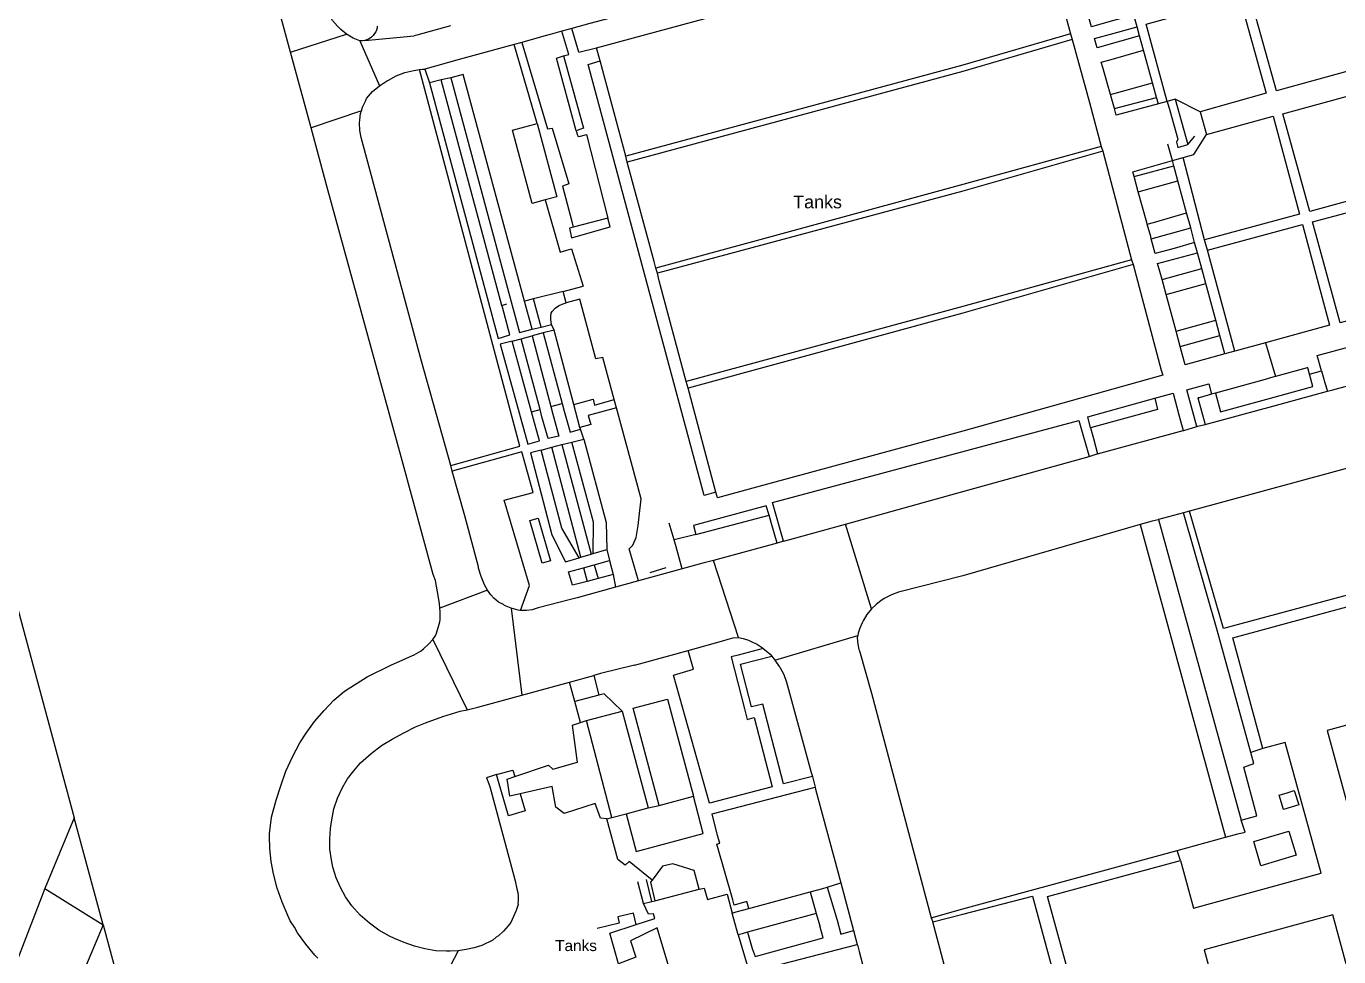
# Model space of a CAD drawing. Header units: millimetres. Extents: x 111502 to 977541, y 8702 to 1044108.
# Drawn here: x 488372.2 to 488551.3, y 240588.4 to 240715.4 of the extents above; entities that cross this region are included whole.
import ezdxf

# ---------------------------------------------------------------- set-up
doc = ezdxf.new("R2010")
doc.units = ezdxf.units.MM
doc.header["$LTSCALE"] = 0.25
doc.linetypes.add('DASHED2', pattern=[9.525, 6.35, -3.175])
doc.layers.add('E HVSS As Laid HV', color=10, linetype='Continuous')
doc.layers.add('X HVSS Site Background', color=8, linetype='Continuous')
doc.styles.add('OS Master Map$1$Standard', font='txt')

# ---------------------------------------------------------------- blocks, each defined once
blk = doc.blocks.new('OS MAP 060722')
at = {"layer": 'X HVSS Site Background', "flags": 128}
for points in [[(-427.93, 1466.44), (-437.68, 1443.24), (-437.68, 1443.24), (-431.13, 1418.69), (-431.13, 1418.69), (-440.23, 1426.29)], [(-480.88, 1661.44), (-471.13, 1625.64), (-471.13, 1625.64), (-466.23, 1607.74), (-466.23, 1607.74), (-451.28, 1552.74), (-451.28, 1552.74), (-431.88, 1481.04)], [(-402.34, 1585.57), (-408.13, 1606.89), (-408.13, 1606.89), (-420.58, 1652.41)], [(-394.73, 1588.04), (-395.48, 1588.69), (-395.48, 1588.69), (-395.93, 1589.14), (-395.93, 1589.14), (-396.63, 1589.89), (-396.63, 1589.89), (-397.13, 1590.79), (-397.13, 1590.79), (-397.58, 1591.69), (-397.58, 1591.69), (-397.88, 1592.69), (-397.88, 1592.69), (-397.93, 1592.79), (-397.93, 1592.79), (-404.13, 1615.4)], [(-300.78, 1606.17), (-310.58, 1603.49), (-310.58, 1603.49), (-335.83, 1596.29), (-335.83, 1596.29), (-361.48, 1589.49), (-361.48, 1589.49), (-363.94, 1588.81)], [(-390.53, 1589.14), (-390.53, 1588.89), (-390.53, 1588.89), (-390.63, 1588.59), (-390.63, 1588.59), (-390.73, 1588.34), (-390.73, 1588.34), (-390.88, 1588.14), (-390.88, 1588.14), (-391.08, 1587.84), (-391.08, 1587.84), (-391.28, 1587.64), (-391.28, 1587.64), (-391.48, 1587.49), (-391.48, 1587.49), (-391.73, 1587.34), (-391.73, 1587.34), (-391.98, 1587.24), (-391.98, 1587.24), (-392.23, 1587.19)], [(-360.58, 1586.19), (-310.58, 1599.74), (-310.58, 1599.74), (-299.83, 1602.64)], [(-299.83, 1602.64), (-295.88, 1588.09)], [(-248.43, 1585.64), (-267.78, 1580.29), (-267.78, 1580.29), (-271.38, 1593.34), (-271.38, 1593.34), (-252.13, 1598.64), (-252.13, 1598.64), (-248.43, 1585.64)], [(-285.53, 1589.39), (-272.78, 1592.94), (-272.78, 1592.94), (-269.18, 1579.99), (-269.18, 1579.99), (-278.18, 1577.44)], [(-287.24, 1590.63), (-290.33, 1589.79), (-290.33, 1589.79), (-293.03, 1589.04), (-293.03, 1589.04), (-293.78, 1591.72)], [(-286.8, 1589.05), (-287.24, 1590.63)], [(-282.68, 1578.84), (-285.53, 1589.39)], [(-402.34, 1585.57), (-394.73, 1588.04)], [(-392.88, 1587.14), (-393.78, 1587.49), (-393.78, 1587.49), (-394.73, 1588.04)], [(-392.23, 1587.19), (-385.48, 1587.79)], [(-380.53, 1589.19), (-385.13, 1587.89), (-385.13, 1587.89), (-385.48, 1587.79)], [(-365.31, 1588.44), (-366.93, 1587.99), (-366.93, 1587.99), (-367.78, 1587.74), (-367.78, 1587.74), (-370.78, 1586.92)], [(-363.94, 1588.81), (-365.31, 1588.44)], [(-364.34, 1585.27), (-365.31, 1588.44)], [(-363.01, 1585.6), (-363.94, 1588.81)], [(-295.88, 1588.09), (-310.58, 1583.79), (-310.58, 1583.79), (-356.58, 1571.39)], [(-295.88, 1588.09), (-295.63, 1587.29)], [(-286.45, 1587.8), (-292.23, 1586.15), (-292.23, 1586.15), (-292.58, 1587.44), (-292.58, 1587.44), (-289.93, 1588.19), (-289.93, 1588.19), (-286.8, 1589.05)], [(-286.45, 1587.8), (-286.8, 1589.05)], [(-285.92, 1585.87), (-286.45, 1587.8)], [(-392.23, 1587.19), (-392.53, 1587.14), (-392.53, 1587.14), (-392.88, 1587.14)], [(-392.88, 1587.14), (-390.23, 1580.99)], [(-371.81, 1586.64), (-379.33, 1584.59), (-379.33, 1584.59), (-384.03, 1583.24)], [(-370.78, 1586.92), (-371.81, 1586.64)], [(-368.7, 1575.82), (-371.81, 1586.64)], [(-370.78, 1586.92), (-367.26, 1575.1), (-367.26, 1575.1), (-366.65, 1575.19), (-366.65, 1575.19), (-364.38, 1567.6), (-364.38, 1567.6), (-365.21, 1567.27), (-365.21, 1567.27), (-363.96, 1562.46), (-363.96, 1562.46), (-363.76, 1561.68)], [(-363.01, 1585.6), (-360.58, 1586.19)], [(-360.08, 1584.39), (-360.58, 1586.19)], [(-295.63, 1587.29), (-310.58, 1582.94), (-310.58, 1582.94), (-356.38, 1570.54)], [(-295.63, 1587.29), (-293.28, 1578.69), (-293.28, 1578.69), (-291.68, 1572.69)], [(-290.42, 1579.79), (-291.48, 1583.49), (-291.48, 1583.49), (-291.68, 1584.19), (-291.68, 1584.19), (-290.65, 1584.49), (-290.65, 1584.49), (-285.92, 1585.87)], [(-284.68, 1581.41), (-285.92, 1585.87)], [(-399.54, 1575.26), (-402.34, 1585.57)], [(-363.38, 1574.84), (-366.03, 1584.74), (-366.03, 1584.74), (-365.08, 1585.09)], [(-365.08, 1585.09), (-364.34, 1585.27)], [(-365.08, 1585.09), (-362.38, 1575.19), (-362.38, 1575.19), (-363.38, 1574.84)], [(-344.28, 1525.49), (-345.88, 1525.04), (-345.88, 1525.04), (-361.73, 1583.89), (-361.73, 1583.89), (-360.08, 1584.39)], [(-356.58, 1571.39), (-360.08, 1584.39)], [(-390.23, 1580.99), (-389.13, 1581.69), (-389.13, 1581.69), (-388.98, 1581.74), (-388.98, 1581.74), (-387.93, 1582.34), (-387.93, 1582.34), (-386.73, 1582.79), (-386.73, 1582.79), (-385.53, 1583.09), (-385.53, 1583.09), (-384.73, 1583.19)], [(-384.73, 1583.19), (-384.33, 1583.24), (-384.33, 1583.24), (-384.03, 1583.24)], [(-380.48, 1529.14), (-371.03, 1531.79), (-371.03, 1531.79), (-384.73, 1583.19)], [(-384.03, 1583.24), (-383.38, 1581.39)], [(-380.48, 1582.09), (-381.78, 1581.79)], [(-370.43, 1551.59), (-378.78, 1582.54), (-378.78, 1582.54), (-380.48, 1582.09)], [(-380.48, 1582.09), (-372.08, 1550.99), (-372.08, 1550.99), (-371.08, 1547.29), (-371.08, 1547.29), (-369.38, 1547.74)], [(-243.93, 1569.09), (-263.23, 1563.84), (-263.23, 1563.84), (-266.88, 1577.14), (-266.88, 1577.14), (-247.58, 1582.44), (-247.58, 1582.44), (-243.93, 1569.09)], [(-392.68, 1577.55), (-392.53, 1578.09), (-392.53, 1578.09), (-392.13, 1578.89), (-392.13, 1578.89), (-391.98, 1579.24), (-391.98, 1579.24), (-391.18, 1580.19), (-391.18, 1580.19), (-390.23, 1580.99)], [(-381.78, 1581.79), (-383.38, 1581.39)], [(-383.38, 1581.39), (-374.03, 1546.49), (-374.03, 1546.49), (-372.43, 1546.99), (-372.43, 1546.99), (-373.43, 1550.74), (-373.43, 1550.74), (-373.5, 1551)], [(-373.5, 1551), (-381.78, 1581.79)], [(-290.42, 1579.79), (-284.68, 1581.41)], [(-284.13, 1579.4), (-284.68, 1581.41)], [(-289.88, 1577.88), (-290.42, 1579.79)], [(-289.88, 1577.88), (-284.13, 1579.4)], [(-283.88, 1578.52), (-289.63, 1576.99), (-289.63, 1576.99), (-289.88, 1577.88)], [(-283.88, 1578.52), (-284.13, 1579.4)], [(-282.68, 1578.84), (-283.88, 1578.52)], [(-281.58, 1579.14), (-282.68, 1578.84)], [(-282.68, 1578.84), (-282.33, 1577.59), (-282.33, 1577.59), (-281.22, 1573.69), (-281.22, 1573.69), (-281.41, 1573.3), (-281.41, 1573.3), (-281.21, 1572.57), (-281.21, 1572.57), (-279.86, 1572.98)], [(-278.18, 1577.44), (-281.58, 1579.14)], [(-281.58, 1579.14), (-279.86, 1572.98)], [(-392.68, 1577.55), (-399.54, 1575.26)], [(-380.48, 1529.14), (-384.48, 1543.39), (-384.48, 1543.39), (-392.73, 1573.94), (-392.73, 1573.94), (-392.88, 1574.89), (-392.88, 1574.89), (-392.93, 1575.89), (-392.93, 1575.89), (-392.88, 1576.34), (-392.88, 1576.34), (-392.78, 1577.19), (-392.78, 1577.19), (-392.68, 1577.55)], [(-278.18, 1577.44), (-277.33, 1574.34)], [(-277.33, 1574.34), (-268.23, 1576.84), (-268.23, 1576.84), (-264.63, 1563.44), (-264.63, 1563.44), (-277.58, 1559.94)], [(-381.97, 1509.65), (-382.03, 1510.29), (-382.03, 1510.29), (-382.28, 1511.89), (-382.28, 1511.89), (-382.58, 1513.44), (-382.58, 1513.44), (-382.88, 1514.24), (-382.88, 1514.24), (-387.13, 1529.84), (-387.13, 1529.84), (-397.38, 1567.29), (-397.38, 1567.29), (-399.54, 1575.26)], [(-367.58, 1565.4), (-369.35, 1564.92), (-369.35, 1564.92), (-372.06, 1574.91), (-372.06, 1574.91), (-368.7, 1575.82)], [(-368.7, 1575.82), (-365.99, 1565.83), (-365.99, 1565.83), (-367.58, 1565.4)], [(-363.38, 1574.84), (-363.17, 1574.24), (-363.17, 1574.24), (-363.11, 1574.04), (-363.11, 1574.04), (-362.77, 1574.13), (-362.77, 1574.13), (-361.97, 1574.35), (-361.97, 1574.35), (-359.03, 1562.89)], [(-280.48, 1571.19), (-279.03, 1571.59), (-279.03, 1571.59), (-277.33, 1574.34)], [(-279.86, 1572.98), (-278.92, 1574.12)], [(-356.38, 1570.54), (-356.58, 1571.39)], [(-291.68, 1572.69), (-310.58, 1567.49), (-310.58, 1567.49), (-352.48, 1556.09)], [(-291.48, 1572.04), (-310.58, 1566.59), (-310.58, 1566.59), (-352.28, 1555.39)], [(-291.68, 1572.69), (-291.48, 1572.04)], [(-291.48, 1572.04), (-287.53, 1557.24)], [(-281.97, 1570.77), (-282.58, 1573)], [(-352.48, 1556.09), (-352.73, 1556.99), (-352.73, 1556.99), (-356.38, 1570.54)], [(-287.2, 1568.59), (-287.38, 1569.24), (-287.38, 1569.24), (-281.97, 1570.77)], [(-287.2, 1568.59), (-281.78, 1570.07)], [(-281.97, 1570.77), (-280.48, 1571.19)], [(-281.78, 1570.07), (-281.97, 1570.77)], [(-281.23, 1568.03), (-281.78, 1570.07)], [(-277.58, 1559.94), (-280.48, 1571.19)], [(-286.63, 1566.53), (-287.2, 1568.59)], [(-286.63, 1566.53), (-281.23, 1568.03)], [(-280.03, 1563.63), (-281.23, 1568.03)], [(-285.4, 1562.08), (-285.48, 1562.34), (-285.48, 1562.34), (-286.63, 1566.53)], [(-239.78, 1553.89), (-259.08, 1548.64), (-259.08, 1548.64), (-262.83, 1562.39), (-262.83, 1562.39), (-243.48, 1567.54), (-243.48, 1567.54), (-239.78, 1553.89)], [(-367.58, 1565.4), (-365.53, 1558.28), (-365.53, 1558.28), (-364.65, 1558.54), (-364.65, 1558.54), (-363.98, 1558.73), (-363.98, 1558.73), (-362.42, 1553.61)], [(-363.76, 1561.68), (-364.28, 1561.54), (-364.28, 1561.54), (-363.98, 1560.24), (-363.98, 1560.24), (-358.73, 1561.74), (-358.73, 1561.74), (-359.03, 1562.89)], [(-359.03, 1562.89), (-363.76, 1561.68)], [(-285.4, 1562.08), (-284.55, 1562.33), (-284.55, 1562.33), (-280.03, 1563.63)], [(-279.47, 1561.58), (-280.03, 1563.63)], [(-284.85, 1560.09), (-284.93, 1560.39), (-284.93, 1560.39), (-285.4, 1562.08)], [(-284.85, 1560.09), (-279.47, 1561.58)], [(-278.93, 1559.57), (-279.47, 1561.58)], [(-277.18, 1558.54), (-264.23, 1562.04), (-264.23, 1562.04), (-260.53, 1548.29), (-260.53, 1548.29), (-269.24, 1545.9)], [(-278.93, 1559.57), (-281.73, 1558.79), (-281.73, 1558.79), (-284.33, 1558.09), (-284.33, 1558.09), (-284.85, 1560.09)], [(-278.55, 1558.18), (-278.93, 1559.57)], [(-277.18, 1558.54), (-277.58, 1559.94)], [(-261.63, 1542.05), (-262.21, 1544.17), (-262.21, 1544.17), (-204.72, 1559.74), (-204.72, 1559.74), (-204.59, 1559.28), (-204.59, 1559.28), (-204.37, 1558.68), (-204.37, 1558.68), (-204.3, 1558.48), (-204.3, 1558.48), (-204.27, 1558.48), (-204.27, 1558.48), (-203.03, 1558.79)], [(-287.53, 1557.24), (-310.58, 1550.84), (-310.58, 1550.84), (-348.33, 1540.59)], [(-287.53, 1557.24), (-287.33, 1556.59)], [(-283.38, 1554.54), (-283.98, 1556.74), (-283.98, 1556.74), (-278.55, 1558.18)], [(-277.97, 1556.06), (-278.55, 1558.18)], [(-273.43, 1544.74), (-277.18, 1558.54)], [(-352.28, 1555.39), (-352.48, 1556.09)], [(-348.33, 1540.59), (-352.03, 1554.34), (-352.03, 1554.34), (-352.28, 1555.39)], [(-287.33, 1556.59), (-310.58, 1549.94), (-310.58, 1549.94), (-348.08, 1539.69)], [(-287.33, 1556.59), (-283.48, 1542.14), (-283.48, 1542.14), (-283.28, 1541.49), (-283.28, 1541.49), (-310.58, 1533.84), (-310.58, 1533.84), (-337.23, 1526.59), (-337.23, 1526.59), (-344.08, 1524.74), (-344.08, 1524.74), (-344.28, 1525.49)], [(-283.38, 1554.54), (-277.97, 1556.06)], [(-277.42, 1554.01), (-277.97, 1556.06)], [(-260.78, 1539.3), (-260.08, 1539.49), (-260.08, 1539.49), (-244.28, 1543.74), (-244.28, 1543.74), (-229.23, 1547.89), (-229.23, 1547.89), (-214.43, 1551.89), (-214.43, 1551.89), (-203.28, 1554.94), (-203.28, 1554.94), (-202.28, 1555.24), (-202.28, 1555.24), (-197.95, 1556.43)], [(-365.13, 1552.89), (-363.27, 1553.39), (-363.27, 1553.39), (-362.42, 1553.61)], [(-282.82, 1552.49), (-283.38, 1554.54)], [(-282.82, 1552.49), (-277.42, 1554.01)], [(-276.05, 1548.98), (-277.42, 1554.01)], [(-369.19, 1551.9), (-370.43, 1551.59)], [(-365.13, 1552.89), (-369.19, 1551.9)], [(-368.16, 1548.04), (-369.19, 1551.9)], [(-364.73, 1551.34), (-365.13, 1552.89)], [(-358.16, 1538.13), (-359.73, 1543.89), (-359.73, 1543.89), (-360.68, 1543.69), (-360.68, 1543.69), (-362.86, 1551.85), (-362.86, 1551.85), (-364.73, 1551.34)], [(-281.47, 1547.48), (-282.82, 1552.49)], [(-373.5, 1551), (-372.81, 1551.2)], [(-369.38, 1547.74), (-370.43, 1551.59)], [(-366.73, 1548.39), (-366.83, 1549.09), (-366.83, 1549.09), (-366.83, 1549.54), (-366.83, 1549.54), (-366.78, 1549.94), (-366.78, 1549.94), (-366.63, 1550.19), (-366.63, 1550.19), (-366.23, 1550.64), (-366.23, 1550.64), (-365.78, 1550.94), (-365.78, 1550.94), (-365.28, 1551.19), (-365.28, 1551.19), (-364.73, 1551.34)], [(-369.38, 1547.74), (-368.16, 1548.04)], [(-368.16, 1548.04), (-366.73, 1548.39)], [(-366.38, 1547.64), (-366.73, 1548.39)], [(-281.47, 1547.48), (-276.05, 1548.98)], [(-275.48, 1546.89), (-276.05, 1548.98)], [(-372.08, 1546.14), (-370.88, 1546.44)], [(-370.88, 1546.44), (-369.38, 1546.84)], [(-368.29, 1536.79), (-370.88, 1546.44)], [(-367.88, 1547.24), (-369.38, 1546.84)], [(-369.38, 1546.84), (-366.81, 1537.2)], [(-366.38, 1547.64), (-367.88, 1547.24)], [(-367.88, 1547.24), (-365.27, 1537.62)], [(-363.68, 1537.49), (-366.38, 1547.64)], [(-280.9, 1545.38), (-281.47, 1547.48)], [(-280.9, 1545.38), (-275.48, 1546.89)], [(-274.8, 1544.37), (-275.48, 1546.89)], [(-372.08, 1546.14), (-373.73, 1545.69), (-373.73, 1545.69), (-369.98, 1532.04), (-369.98, 1532.04), (-368.38, 1532.49), (-368.38, 1532.49), (-369.18, 1535.49), (-369.18, 1535.49), (-369.44, 1536.47)], [(-369.44, 1536.47), (-372.08, 1546.14)], [(-274.8, 1544.37), (-280.23, 1542.89), (-280.23, 1542.89), (-280.9, 1545.38)], [(-194.28, 1545.04), (-195.18, 1545.24), (-195.18, 1545.24), (-196.18, 1545.29), (-196.18, 1545.29), (-197.28, 1545.29), (-197.28, 1545.29), (-198.43, 1545.09), (-198.43, 1545.09), (-199.48, 1544.79), (-199.48, 1544.79), (-255.18, 1529.54), (-255.18, 1529.54), (-279.62, 1522.91)], [(-273.43, 1544.74), (-274.8, 1544.37)], [(-269.24, 1545.9), (-273.43, 1544.74)], [(-269.24, 1545.9), (-267.88, 1541.28)], [(-276.09, 1539.04), (-275.4, 1536.49), (-275.4, 1536.49), (-268.59, 1538.35), (-268.59, 1538.35), (-262.79, 1539.94), (-262.79, 1539.94), (-263.24, 1541.59)], [(-267.88, 1541.28), (-268.24, 1541.19), (-268.24, 1541.19), (-269.31, 1540.89), (-269.31, 1540.89), (-276.09, 1539.04)], [(-263.24, 1541.59), (-263.49, 1542.49), (-263.49, 1542.49), (-263.58, 1542.46), (-263.58, 1542.46), (-267.88, 1541.28)], [(-263.24, 1541.59), (-261.63, 1542.05)], [(-261.63, 1542.05), (-261.18, 1540.44)], [(-348.08, 1539.69), (-348.33, 1540.59)], [(-344.28, 1525.49), (-348.08, 1539.69)], [(-278.63, 1534.45), (-279.99, 1539.47), (-279.99, 1539.47), (-277, 1540.28), (-277, 1540.28), (-276.62, 1538.89)], [(-277.5, 1534.76), (-268.28, 1537.24), (-268.28, 1537.24), (-260.78, 1539.3)], [(-261.18, 1540.44), (-260.78, 1539.3)], [(-366.81, 1537.2), (-365.27, 1537.62)], [(-365.27, 1537.62), (-364.98, 1536.54), (-364.98, 1536.54), (-364.18, 1533.69), (-364.18, 1533.69), (-362.78, 1534.09)], [(-363.68, 1537.49), (-361.06, 1538.2), (-361.06, 1538.2), (-360.84, 1537.4), (-360.84, 1537.4), (-358.16, 1538.13)], [(-362.84, 1534.33), (-363.68, 1537.49)], [(-357.86, 1537.02), (-358.16, 1538.13)], [(-293.13, 1534.29), (-293.53, 1535.79), (-293.53, 1535.79), (-284.38, 1538.34)], [(-284.38, 1538.34), (-283.98, 1536.79), (-283.98, 1536.79), (-293.13, 1534.29)], [(-284.38, 1538.34), (-281.88, 1539.02), (-281.88, 1539.02), (-281.07, 1536.08), (-281.07, 1536.08), (-280.48, 1533.93)], [(-278.33, 1538.4), (-278.48, 1538.37), (-278.48, 1538.37), (-277.5, 1534.76)], [(-276.62, 1538.89), (-278.33, 1538.4)], [(-276.09, 1539.04), (-276.62, 1538.89)], [(-369.44, 1536.47), (-368.29, 1536.79)], [(-366.81, 1537.2), (-366.53, 1536.14), (-366.53, 1536.14), (-365.73, 1533.16), (-365.73, 1533.16), (-367.2, 1532.81), (-367.2, 1532.81), (-368.03, 1535.79), (-368.03, 1535.79), (-368.29, 1536.79)], [(-357.86, 1537.02), (-361.7, 1535.97), (-361.7, 1535.97), (-361.37, 1534.73), (-361.37, 1534.73), (-362.84, 1534.33)], [(-354.86, 1513.4), (-356.13, 1517.77), (-356.13, 1517.77), (-355.61, 1518.25), (-355.61, 1518.25), (-355.19, 1519.3), (-355.19, 1519.3), (-354.91, 1520.94), (-354.91, 1520.94), (-354.75, 1522.16), (-354.75, 1522.16), (-354.48, 1524.6), (-354.48, 1524.6), (-357.86, 1537.02)], [(-362.78, 1534.09), (-362.84, 1534.33)], [(-362.33, 1532.74), (-362.78, 1534.09)], [(-335.08, 1518.79), (-336.54, 1524.1), (-336.54, 1524.1), (-294.74, 1535.3), (-294.74, 1535.3), (-293.33, 1530.39)], [(-293.13, 1534.29), (-292.73, 1532.82), (-292.73, 1532.82), (-292.18, 1530.75)], [(-292.18, 1530.75), (-280.48, 1533.93)], [(-280.48, 1533.93), (-280.43, 1533.94), (-280.43, 1533.94), (-278.63, 1534.45)], [(-278.63, 1534.45), (-278.48, 1534.49), (-278.48, 1534.49), (-277.5, 1534.76)], [(-366.68, 1531.64), (-365.33, 1531.99)], [(-365.33, 1531.99), (-363.93, 1532.34)], [(-365.33, 1531.99), (-361.3, 1517.05)], [(-363.93, 1532.34), (-362.33, 1532.74)], [(-361.06, 1517.13), (-360.98, 1521.39), (-360.98, 1521.39), (-363.93, 1532.34)], [(-362.33, 1532.74), (-359.28, 1521.34), (-359.28, 1521.34), (-359.18, 1517.69)], [(-370.98, 1509.34), (-369.73, 1512.76), (-369.73, 1512.76), (-373.19, 1524.43), (-373.19, 1524.43), (-369.24, 1525.45), (-369.24, 1525.45), (-370.78, 1530.99), (-370.78, 1530.99), (-380.28, 1528.39)], [(-368.13, 1531.24), (-369.58, 1530.89), (-369.58, 1530.89), (-366.68, 1519.69), (-366.68, 1519.69), (-364.83, 1515.99), (-364.83, 1515.99), (-362.97, 1516.55)], [(-368.13, 1531.24), (-366.68, 1531.64)], [(-362.97, 1516.55), (-365.33, 1520.59), (-365.33, 1520.59), (-368.13, 1531.24)], [(-362.72, 1516.63), (-366.68, 1531.64)], [(-326.58, 1521.15), (-310.58, 1525.59), (-310.58, 1525.59), (-293.33, 1530.39)], [(-293.33, 1530.39), (-292.23, 1530.74), (-292.23, 1530.74), (-292.18, 1530.75)], [(-380.28, 1528.39), (-380.48, 1529.14)], [(-375.48, 1512.14), (-375.88, 1512.84), (-375.88, 1512.84), (-376.33, 1513.99), (-376.33, 1513.99), (-376.68, 1515.14), (-376.68, 1515.14), (-376.68, 1515.29), (-376.68, 1515.29), (-378.58, 1522.29), (-378.58, 1522.29), (-380.28, 1528.39)], [(-202.48, 1524.84), (-202.93, 1526.39), (-202.93, 1526.39), (-220.68, 1521.44), (-220.68, 1521.44), (-222.23, 1526.94), (-222.23, 1526.94), (-228.03, 1525.19), (-228.03, 1525.19), (-226.68, 1519.89), (-226.68, 1519.89), (-275, 1506.88), (-275, 1506.88), (-279.62, 1522.91)], [(-337.03, 1522.34), (-337.43, 1523.64), (-337.43, 1523.64), (-347.33, 1520.94), (-347.33, 1520.94), (-347.03, 1519.74)], [(-368, 1515.8), (-369.7, 1521.61), (-369.7, 1521.61), (-368.54, 1521.95), (-368.54, 1521.95), (-366.85, 1516.13), (-366.85, 1516.13), (-368, 1515.8)], [(-349.99, 1518.97), (-350.65, 1521.28)], [(-347.03, 1519.74), (-337.03, 1522.34)], [(-335.93, 1518.54), (-336.73, 1521.34), (-336.73, 1521.34), (-337.03, 1522.34)], [(-283.86, 1521.76), (-283.93, 1521.74), (-283.93, 1521.74), (-284.73, 1521.54), (-284.73, 1521.54), (-286.37, 1521.07)], [(-280.45, 1522.69), (-283.86, 1521.76)], [(-283.86, 1521.76), (-272.57, 1480.72)], [(-279.62, 1522.91), (-280.45, 1522.69)], [(-271.24, 1489.94), (-275.88, 1506.64), (-275.88, 1506.64), (-280.45, 1522.69)], [(-347.03, 1519.74), (-349.99, 1518.97)], [(-335.08, 1518.79), (-334.18, 1519.04), (-334.18, 1519.04), (-326.58, 1521.15)], [(-323.03, 1509.59), (-326.58, 1521.15)], [(-286.37, 1521.07), (-310.58, 1514.09), (-310.58, 1514.09), (-319.38, 1511.84), (-319.38, 1511.84), (-320.33, 1511.49), (-320.33, 1511.49), (-321.33, 1510.99), (-321.33, 1510.99), (-321.78, 1510.64), (-321.78, 1510.64), (-322.43, 1510.14), (-322.43, 1510.14), (-323.03, 1509.59)], [(-286.37, 1521.07), (-274.72, 1478.38)], [(-361.06, 1517.13), (-359.18, 1517.69)], [(-359.18, 1517.69), (-358.8, 1516.16)], [(-348.88, 1515.04), (-349.73, 1518.03), (-349.73, 1518.03), (-349.99, 1518.97)], [(-335.93, 1518.54), (-344.6, 1516.19)], [(-335.08, 1518.79), (-335.93, 1518.54)], [(-269.63, 1490.49), (-273.73, 1505.59), (-273.73, 1505.59), (-224.54, 1519.01)], [(-362.97, 1516.55), (-362.72, 1516.63)], [(-362.72, 1516.63), (-361.3, 1517.05)], [(-361.3, 1517.05), (-361.06, 1517.13)], [(-360.9, 1515.59), (-358.8, 1516.16)], [(-358.8, 1516.16), (-358.33, 1514.24)], [(-344.6, 1516.19), (-346.08, 1515.79), (-346.08, 1515.79), (-348.88, 1515.04)], [(-341.18, 1505.64), (-344.6, 1516.19)], [(-361.88, 1513.29), (-363.88, 1512.79), (-363.88, 1512.79), (-364.42, 1514.63), (-364.42, 1514.63), (-362.35, 1515.19)], [(-362.35, 1515.19), (-360.9, 1515.59)], [(-362.35, 1515.19), (-361.88, 1513.29)], [(-360.9, 1515.59), (-360.38, 1513.69)], [(-358.33, 1514.24), (-360.38, 1513.69)], [(-358.33, 1514.24), (-357.98, 1512.54)], [(-348.88, 1515.04), (-354.86, 1513.4)], [(-353.25, 1514.54), (-351.07, 1515.2)], [(-357.98, 1512.54), (-363.23, 1511.09)], [(-360.38, 1513.69), (-361.88, 1513.29)], [(-354.86, 1513.4), (-357.98, 1512.54)], [(-375.48, 1512.14), (-381.97, 1509.65)], [(-372.23, 1509.64), (-373.13, 1510.04), (-373.13, 1510.04), (-373.28, 1510.14), (-373.28, 1510.14), (-373.98, 1510.49), (-373.98, 1510.49), (-374.58, 1511.04), (-374.58, 1511.04), (-375.03, 1511.49), (-375.03, 1511.49), (-375.48, 1512.14)], [(-363.23, 1511.09), (-364.13, 1510.84), (-364.13, 1510.84), (-368.53, 1509.69), (-368.53, 1509.69), (-369.38, 1509.44), (-369.38, 1509.44), (-370.13, 1509.34), (-370.13, 1509.34), (-370.98, 1509.34)], [(-382.93, 1505.39), (-382.53, 1505.99), (-382.53, 1505.99), (-382.23, 1506.84), (-382.23, 1506.84), (-381.98, 1507.79), (-381.98, 1507.79), (-381.93, 1508.09), (-381.93, 1508.09), (-381.93, 1509.19), (-381.93, 1509.19), (-381.97, 1509.65)], [(-372.23, 1509.64), (-370.76, 1497.79)], [(-370.98, 1509.34), (-371.28, 1509.39), (-371.28, 1509.39), (-372.23, 1509.64)], [(-323.03, 1509.59), (-323.68, 1508.79), (-323.68, 1508.79), (-324.18, 1507.94), (-324.18, 1507.94), (-324.33, 1507.64), (-324.33, 1507.64), (-324.63, 1506.94), (-324.63, 1506.94), (-324.88, 1506.24), (-324.88, 1506.24), (-324.92, 1505.95)], [(-199.63, 1509.64), (-260.83, 1492.94), (-260.83, 1492.94), (-249.63, 1451.89), (-249.63, 1451.89), (-188.53, 1468.59)], [(-398.61, 1461.88), (-399.03, 1462.29), (-399.03, 1462.29), (-400.28, 1463.79), (-400.28, 1463.79), (-401.38, 1465.34), (-401.38, 1465.34), (-401.83, 1466.09), (-401.83, 1466.09), (-402.38, 1466.99), (-402.38, 1466.99), (-402.73, 1467.69), (-402.73, 1467.69), (-403.48, 1469.54), (-403.48, 1469.54), (-404.18, 1471.44), (-404.18, 1471.44), (-404.68, 1473.39), (-404.68, 1473.39), (-404.98, 1475.09), (-404.98, 1475.09), (-405.18, 1476.84), (-405.18, 1476.84), (-405.23, 1478.54), (-405.23, 1478.54), (-405.23, 1478.84), (-405.23, 1478.84), (-404.93, 1481.14), (-404.93, 1481.14), (-404.33, 1483.44), (-404.33, 1483.44), (-403.68, 1485.39), (-403.68, 1485.39), (-402.98, 1487.39), (-402.98, 1487.39), (-402.08, 1489.34), (-402.08, 1489.34), (-401.08, 1491.29), (-401.08, 1491.29), (-400.23, 1492.59), (-400.23, 1492.59), (-399.08, 1494.19), (-399.08, 1494.19), (-397.78, 1495.69), (-397.78, 1495.69), (-396.43, 1497.09), (-396.43, 1497.09), (-394.98, 1498.34), (-394.98, 1498.34), (-391.88, 1500.29), (-391.88, 1500.29), (-388.58, 1501.94), (-388.58, 1501.94), (-387.53, 1502.39), (-387.53, 1502.39), (-386.53, 1502.84), (-386.53, 1502.84), (-385.48, 1503.29), (-385.48, 1503.29), (-384.53, 1503.84), (-384.53, 1503.84), (-384.18, 1504.09), (-384.18, 1504.09), (-383.53, 1504.74), (-383.53, 1504.74), (-382.93, 1505.39)], [(-382.93, 1505.39), (-378.26, 1495.8)], [(-348.06, 1503.9), (-343.18, 1505.24), (-343.18, 1505.24), (-342.63, 1505.44), (-342.63, 1505.44), (-341.93, 1505.59), (-341.93, 1505.59), (-341.18, 1505.64)], [(-341.18, 1505.64), (-340.58, 1505.54), (-340.58, 1505.54), (-339.83, 1505.29), (-339.83, 1505.29), (-339.18, 1504.99), (-339.18, 1504.99), (-338.73, 1504.79), (-338.73, 1504.79), (-337.93, 1504.24), (-337.93, 1504.24), (-337.82, 1504.15)], [(-336.23, 1502.54), (-324.92, 1505.95)], [(-324.92, 1505.95), (-324.98, 1505.59), (-324.98, 1505.59), (-324.93, 1504.74), (-324.93, 1504.74), (-324.78, 1504.04), (-324.78, 1504.04), (-324.68, 1503.84), (-324.68, 1503.84), (-323.03, 1498.04), (-323.03, 1498.04), (-314.88, 1467.39)], [(-355.38, 1501.89), (-354.23, 1502.19), (-354.23, 1502.19), (-348.06, 1503.9)], [(-337.82, 1504.15), (-341.26, 1503.26), (-341.26, 1503.26), (-342.21, 1503.02), (-342.21, 1503.02), (-340.38, 1495.93), (-340.38, 1495.93), (-340, 1494.48), (-340, 1494.48), (-339.05, 1494.72), (-339.05, 1494.72), (-336.6, 1485.26), (-336.6, 1485.26), (-345.14, 1483.05), (-345.14, 1483.05), (-350.08, 1500.5), (-350.08, 1500.5), (-347.34, 1501.32), (-347.34, 1501.32), (-348.06, 1503.9)], [(-337.82, 1504.15), (-337.18, 1503.64), (-337.18, 1503.64), (-336.88, 1503.39), (-336.88, 1503.39), (-336.66, 1503.1)], [(-355.38, 1501.89), (-360.03, 1500.74)], [(-331.12, 1486.67), (-335.05, 1485.66), (-335.05, 1485.66), (-337.88, 1496.57), (-337.88, 1496.57), (-339.42, 1496.17), (-339.42, 1496.17), (-340.93, 1502), (-340.93, 1502), (-336.66, 1503.1)], [(-336.66, 1503.1), (-336.23, 1502.54)], [(-336.23, 1502.54), (-335.63, 1501.69), (-335.63, 1501.69), (-335.58, 1501.59), (-335.58, 1501.59), (-335.03, 1500.59), (-335.03, 1500.59), (-334.63, 1499.54), (-334.63, 1499.54), (-331.28, 1487.24), (-331.28, 1487.24), (-331.12, 1486.67)], [(-364.25, 1499.58), (-360.93, 1500.49)], [(-360.03, 1500.74), (-360.93, 1500.49)], [(-360.93, 1500.49), (-360.28, 1497.79)], [(-370.76, 1497.79), (-364.25, 1499.58)], [(-363.53, 1496.94), (-364.25, 1499.58)], [(-357.08, 1495.59), (-359.52, 1497.98), (-359.52, 1497.98), (-360.28, 1497.79)], [(-378.26, 1495.8), (-376.78, 1496.14), (-376.78, 1496.14), (-370.76, 1497.79)], [(-360.28, 1497.79), (-363.53, 1496.94)], [(-362.75, 1494.07), (-363.53, 1496.94)], [(-352.03, 1482.74), (-355.58, 1495.99), (-355.58, 1495.99), (-350.88, 1497.24), (-350.88, 1497.24), (-347.33, 1483.99)], [(-379.48, 1462.89), (-380.58, 1462.84), (-380.58, 1462.84), (-381.08, 1462.84), (-381.08, 1462.84), (-382.53, 1462.89), (-382.53, 1462.89), (-384.03, 1463.14), (-384.03, 1463.14), (-385.43, 1463.49), (-385.43, 1463.49), (-386.83, 1463.99), (-386.83, 1463.99), (-388.18, 1464.54), (-388.18, 1464.54), (-388.83, 1464.89), (-388.83, 1464.89), (-390.28, 1465.69), (-390.28, 1465.69), (-391.58, 1466.64), (-391.58, 1466.64), (-392.83, 1467.74), (-392.83, 1467.74), (-393.98, 1469.04), (-393.98, 1469.04), (-394.83, 1470.24), (-394.83, 1470.24), (-395.53, 1471.54), (-395.53, 1471.54), (-396.13, 1472.84), (-396.13, 1472.84), (-396.58, 1474.29), (-396.58, 1474.29), (-396.78, 1475.29), (-396.78, 1475.29), (-396.98, 1476.74), (-396.98, 1476.74), (-396.98, 1478.14), (-396.98, 1478.14), (-396.88, 1479.59), (-396.88, 1479.59), (-396.73, 1480.74), (-396.73, 1480.74), (-396.43, 1482.24), (-396.43, 1482.24), (-395.93, 1483.74), (-395.93, 1483.74), (-395.28, 1485.19), (-395.28, 1485.19), (-394.58, 1486.34), (-394.58, 1486.34), (-393.73, 1487.44), (-393.73, 1487.44), (-392.78, 1488.54), (-392.78, 1488.54), (-391.73, 1489.49), (-391.73, 1489.49), (-391.33, 1489.84), (-391.33, 1489.84), (-389.93, 1490.89), (-389.93, 1490.89), (-388.48, 1491.79), (-388.48, 1491.79), (-386.88, 1492.64), (-386.88, 1492.64), (-385.28, 1493.44), (-385.28, 1493.44), (-383.93, 1493.99), (-383.93, 1493.99), (-381.58, 1494.89), (-381.58, 1494.89), (-379.18, 1495.59), (-379.18, 1495.59), (-378.26, 1495.8)], [(-362.75, 1494.07), (-361.93, 1494.34)], [(-361.93, 1494.34), (-357.08, 1495.59)], [(-358.48, 1481.09), (-361.93, 1494.34)], [(-357.08, 1495.59), (-353.53, 1482.39)], [(-371.72, 1486.66), (-367.12, 1488.22), (-367.12, 1488.22), (-366.53, 1487.68), (-366.53, 1487.68), (-363.2, 1488.64), (-363.2, 1488.64), (-363.29, 1489.28), (-363.29, 1489.28), (-363.88, 1493.7), (-363.88, 1493.7), (-362.75, 1494.07)], [(-280.88, 1475.19), (-279.08, 1468.69), (-279.08, 1468.69), (-261.68, 1473.49), (-261.68, 1473.49), (-266.58, 1491.34), (-266.58, 1491.34), (-269.63, 1490.49)], [(-272.57, 1480.72), (-270.42, 1481.31), (-270.42, 1481.31), (-272.2, 1487.95), (-272.2, 1487.95), (-270.83, 1488.44), (-270.83, 1488.44), (-271.24, 1489.94)], [(-269.63, 1490.49), (-271.24, 1489.94)], [(-374.24, 1486.93), (-372.01, 1487.55), (-372.01, 1487.55), (-371.72, 1486.66)], [(-374.24, 1486.93), (-375.58, 1486.5), (-375.58, 1486.5), (-375.29, 1485.68), (-375.29, 1485.68), (-375.15, 1485.29), (-375.15, 1485.29), (-372.88, 1476.84), (-372.88, 1476.84), (-371.68, 1472.44), (-371.68, 1472.44), (-371.48, 1471.34), (-371.48, 1471.34), (-371.33, 1470.84), (-371.33, 1470.84), (-371.28, 1470.34), (-371.28, 1470.34), (-371.28, 1469.69), (-371.28, 1469.69), (-371.33, 1469.44), (-371.33, 1469.44), (-371.28, 1469.19), (-371.28, 1469.19), (-371.53, 1468.39), (-371.53, 1468.39), (-372.28, 1466.74), (-372.28, 1466.74), (-372.63, 1466.29), (-372.63, 1466.29), (-373.28, 1465.54), (-373.28, 1465.54), (-373.98, 1464.94), (-373.98, 1464.94), (-374.26, 1464.72), (-374.26, 1464.72), (-374.73, 1464.34), (-374.73, 1464.34), (-376.23, 1463.59), (-376.23, 1463.59), (-377.28, 1463.29), (-377.28, 1463.29), (-378.38, 1463.04), (-378.38, 1463.04), (-379.48, 1462.89)], [(-371, 1484.32), (-370.3, 1482.01), (-370.3, 1482.01), (-372.61, 1481.32), (-372.61, 1481.32), (-373.97, 1486.01), (-373.97, 1486.01), (-374.24, 1486.93)], [(-371, 1484.32), (-372.42, 1483.99), (-372.42, 1483.99), (-372.77, 1486.31), (-372.77, 1486.31), (-371.72, 1486.66)], [(-331.12, 1486.67), (-330.93, 1485.94), (-330.93, 1485.94), (-330.74, 1485.2)], [(-359.18, 1480.89), (-360.03, 1481.01), (-360.03, 1481.01), (-360.75, 1482.97), (-360.75, 1482.97), (-365, 1481.62), (-365, 1481.62), (-366.15, 1482.47), (-366.15, 1482.47), (-366.63, 1485.32), (-366.63, 1485.32), (-371, 1484.32)], [(-356.53, 1481.59), (-355.18, 1476.44), (-355.18, 1476.44), (-346.03, 1478.89), (-346.03, 1478.89), (-347.33, 1483.99)], [(-352.03, 1482.74), (-347.33, 1483.99)], [(-339.81, 1468.65), (-340.08, 1469.59), (-340.08, 1469.59), (-341.78, 1469.12), (-341.78, 1469.12), (-341.98, 1469.84), (-341.98, 1469.84), (-344.14, 1477.44), (-344.14, 1477.44), (-343.75, 1477.58), (-343.75, 1477.58), (-344.08, 1478.64), (-344.08, 1478.64), (-344.8, 1481.59), (-344.8, 1481.59), (-330.74, 1485.2)], [(-330.74, 1485.2), (-330.68, 1484.94), (-330.68, 1484.94), (-327.25, 1472.17)], [(-265.76, 1482.5), (-266.8, 1482.18), (-266.8, 1482.18), (-267.4, 1484.11), (-267.4, 1484.11), (-266.3, 1484.46), (-266.3, 1484.46), (-265.33, 1484.76), (-265.33, 1484.76), (-264.72, 1482.82), (-264.72, 1482.82), (-265.76, 1482.5)], [(-356.53, 1481.59), (-353.53, 1482.39)], [(-353.53, 1482.39), (-352.03, 1482.74)], [(-431.88, 1481.04), (-435.88, 1471.39)], [(-427.93, 1466.44), (-431.88, 1481.04)], [(-359.18, 1480.89), (-358.48, 1481.09)], [(-352.98, 1472.54), (-356.13, 1475.09), (-356.13, 1475.09), (-356.68, 1474.59), (-356.68, 1474.59), (-357.68, 1475.34), (-357.68, 1475.34), (-359.18, 1480.89)], [(-358.48, 1481.09), (-356.53, 1481.59)], [(-274.72, 1478.38), (-273.03, 1478.84), (-273.03, 1478.84), (-272.03, 1479.09), (-272.03, 1479.09), (-272.57, 1480.72)], [(-281.33, 1476.58), (-274.72, 1478.38)], [(-269.89, 1474.5), (-270.87, 1477.79), (-270.87, 1477.79), (-266.06, 1479.23), (-266.06, 1479.23), (-265.08, 1475.94), (-265.08, 1475.94), (-269.89, 1474.5)], [(-314.88, 1467.39), (-310.58, 1468.59), (-310.58, 1468.59), (-281.33, 1476.58)], [(-280.88, 1475.19), (-281.33, 1476.58)], [(-346.55, 1471.28), (-347.23, 1473.84), (-347.23, 1473.84), (-350.18, 1474.74), (-350.18, 1474.74), (-351.58, 1474.44), (-351.58, 1474.44), (-352.98, 1472.54)], [(-276.03, 1457.19), (-294.08, 1452.24), (-294.08, 1452.24), (-299.03, 1470.29), (-299.03, 1470.29), (-280.88, 1475.19)], [(-435.88, 1471.39), (-439.63, 1461.69), (-439.63, 1461.69), (-443.38, 1468.34)], [(-435.88, 1471.39), (-427.93, 1466.44)], [(-354.17, 1469.32), (-354.93, 1472.31)], [(-353.05, 1469.61), (-353.77, 1472.63)], [(-352.98, 1472.54), (-353.23, 1472.24), (-353.23, 1472.24), (-352.64, 1469.71)], [(-352.64, 1469.71), (-346.55, 1471.28)], [(-346.55, 1471.28), (-345.9, 1471.44), (-345.9, 1471.44), (-345.45, 1469.89), (-345.45, 1469.89), (-342.74, 1470.62), (-342.74, 1470.62), (-342.06, 1468.03)], [(-331.41, 1470.95), (-329.68, 1471.4), (-329.68, 1471.4), (-329.11, 1471.56)], [(-329.11, 1471.56), (-327.25, 1472.17)], [(-329.11, 1471.56), (-327.73, 1467.06)], [(-327.25, 1472.17), (-325.5, 1465.64)], [(-355.15, 1466.47), (-352.61, 1467.31), (-352.61, 1467.31), (-352.81, 1467.92), (-352.81, 1467.92), (-353.49, 1467.87), (-353.49, 1467.87), (-354.17, 1469.32)], [(-354.17, 1469.32), (-353.05, 1469.61)], [(-353.05, 1469.61), (-352.64, 1469.71)], [(-339.81, 1468.65), (-331.41, 1470.95)], [(-331.41, 1470.95), (-330.59, 1467.97)], [(-314.68, 1466.84), (-310.58, 1467.89), (-310.58, 1467.89), (-301.08, 1470.34), (-301.08, 1470.34), (-295.98, 1451.54), (-295.98, 1451.54), (-309.53, 1447.89)], [(-355.15, 1466.47), (-355.52, 1468.02), (-355.52, 1468.02), (-357.67, 1467.51), (-357.67, 1467.51), (-357.47, 1466.65), (-357.47, 1466.65), (-360.49, 1465.94)], [(-342.06, 1468.03), (-341.51, 1468.18), (-341.51, 1468.18), (-339.81, 1468.65)], [(-341.24, 1465.05), (-342.06, 1468.03)], [(-330.59, 1467.97), (-339.97, 1465.4)], [(-330.59, 1467.97), (-330.09, 1466.3)], [(-258.06, 1460.4), (-260.08, 1467.79), (-260.08, 1467.79), (-277.63, 1462.99), (-277.63, 1462.99), (-276.03, 1457.19)], [(-427.93, 1466.44), (-427.43, 1464.54), (-427.43, 1464.54), (-423.13, 1448.69), (-423.13, 1448.69), (-422.65, 1446.95), (-422.65, 1446.95), (-412.63, 1409.89), (-412.63, 1409.89), (-408.83, 1395.64), (-408.83, 1395.64), (-408.58, 1394.74), (-408.58, 1394.74), (-405.38, 1382.89)], [(-350.58, 1460.23), (-352.3, 1466.03), (-352.3, 1466.03), (-355.96, 1464.25), (-355.96, 1464.25), (-355.2, 1462.02), (-355.2, 1462.02), (-357.59, 1461.08), (-357.59, 1461.08), (-358.78, 1465.28), (-358.78, 1465.28), (-355.15, 1466.47)], [(-339.32, 1463.17), (-338.94, 1462.09), (-338.94, 1462.09), (-329.65, 1464.63), (-329.65, 1464.63), (-330.09, 1466.3)], [(-327.73, 1467.06), (-327.23, 1465.16), (-327.23, 1465.16), (-325.5, 1465.64)], [(-325.5, 1465.64), (-325, 1463.75)], [(-314.88, 1467.39), (-314.68, 1466.84)], [(-309.53, 1447.89), (-310.58, 1451.39), (-310.58, 1451.39), (-314.68, 1466.84)], [(-341.24, 1465.05), (-339.89, 1460.44), (-339.89, 1460.44), (-341.88, 1459.94)], [(-339.97, 1465.4), (-340.68, 1465.21), (-340.68, 1465.21), (-341.24, 1465.05)], [(-339.97, 1465.4), (-339.32, 1463.17)], [(-379.48, 1462.89), (-383.22, 1455.71), (-383.22, 1455.71), (-384.32, 1453.61)], [(-336.67, 1452.67), (-337.37, 1451.61), (-337.37, 1451.61), (-339.78, 1452.63), (-339.78, 1452.63), (-340.8, 1453.07), (-340.8, 1453.07), (-341.46, 1454.63), (-341.46, 1454.63), (-339.65, 1459.96), (-339.65, 1459.96), (-339.25, 1460.06), (-339.25, 1460.06), (-325, 1463.75)], [(-325, 1463.75), (-324.93, 1463.49), (-324.93, 1463.49), (-324.73, 1462.79), (-324.73, 1462.79), (-323.98, 1460.01)]]:
    blk.add_lwpolyline(points, dxfattribs=at)
at = {"layer": 'X HVSS Site Background', "style": 'OS Master Map$1$Standard'}
for insert, char_height, attachment_point in [((-327.08, 1564.23), 1.75, 9), ((-366.23, 1462.82), 1.5, 7)]:
    blk.add_mtext('{\\farial|b0|i0|c0|p34;Tanks}', dxfattribs=dict(at, insert=insert, char_height=char_height, attachment_point=attachment_point))

msp = doc.modelspace()

# ---------------------------------------------------------------- linework, layer by layer
at = {"lineweight": 0}
msp.add_circle((488727.82, 239008.33), 11388.42, dxfattribs=at)

# ---------------------------------------------------------------- block references
at = {"layer": 'E HVSS As Laid HV', "linetype": 'DASHED2', "lineweight": 0}
msp.add_blockref('OS MAP 060722', (488810.58, 239126.31), dxfattribs=at)

doc.saveas('drawing.dxf')
